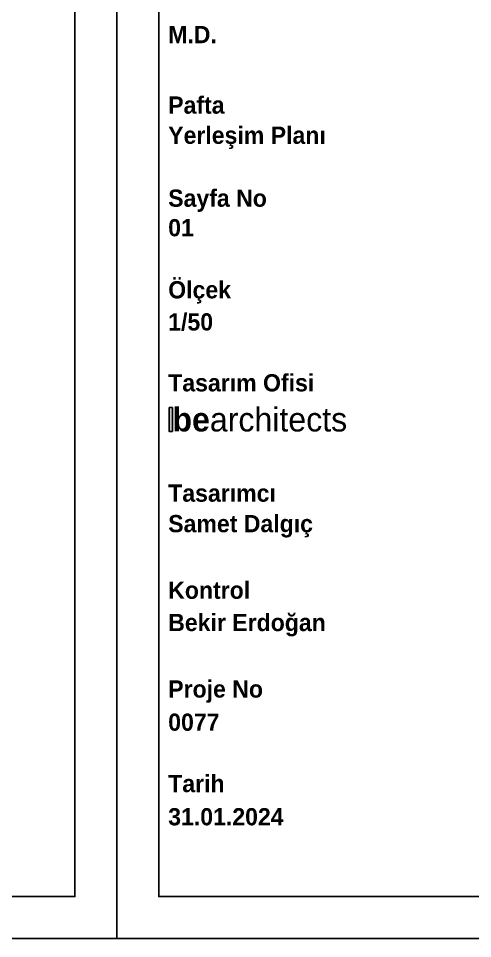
# Model space of a CAD drawing. Header units: millimetres. Extents: x 106699 to 122058, y 158555 to 162844.
# Drawn here: x 111563 to 111888, y 159502 to 160160 of the extents above; entities that cross this region are included whole.
import ezdxf

# ---------------------------------------------------------------- set-up
doc = ezdxf.new("R2010")
doc.units = ezdxf.units.MM
doc.layers.add('area', color=200, linetype='Continuous', plot=False)
doc.styles.get("Standard").update_dxf_attribs({"font": 'arial.ttf'})

# ---------------------------------------------------------------- blocks, each defined once
blk = doc.blocks.new('bearchitects')
at = {"true_color": 0xe1a22d}
h = blk.add_hatch(color=42, dxfattribs=at)
h.dxf.hatch_style = 1
h.paths.add_polyline_path([(2.92, -22.16), (0, -22.16), (0, -0.3), (2.92, -0.3)])
at = {"color": 42, "true_color": 0xe1a22d}
blk.add_lwpolyline([(2.92, -22.16), (0, -22.16), (0, -0.3), (2.92, -0.3)], close=True, dxfattribs=at)
at = {"insert": (2.87, -0.14), "char_height": 21.8713, "attachment_point": 1}
blk.add_mtext_dynamic_manual_height_columns('{\\fManrope SemiBold|b0|i0|c162|p2;be\\fManrope Light|b0|i0|c0|p2;architects}', width=344.2949, gutter_width=119.39, heights=[0], dxfattribs=at)
blk = doc.blocks.new('Layout1')
at = {"layer": 'area'}
for points in [[(0, 1485), (0, 0), (2100, 0), (2100, 1485)], [(25.54, 1459.46), (25.54, 25.54), (2074.46, 25.54), (2074.46, 1459.46)]]:
    blk.add_lwpolyline(points, close=True, dxfattribs=at)
at = {"xscale": 0.6682719254843443, "yscale": 0.6682719254843443, "zscale": 0.6682719254843443}
blk.add_blockref('bearchitects', (31.96, 323.52), dxfattribs=at)
at = {"char_height": 10.5, "attachment_point": 1}
for s, insert in [('{\\fManrope Light|b1|i0|c162|p2;M.D.}', (31.31, 555.75)), ('{\\fManrope|b1|i0|c162|p2;Ölçek}', (31.31, 400.35)), ('{\\fManrope Light|b1|i0|c162|p2;1/50}', (31.31, 380.78)), ('{\\fManrope|b1|i0|c162|p2;Tasarım Ofisi}', (31.31, 343.71)), ('{\\fManrope|b1|i0|c162|p2;Tasarımcı}', (31.31, 276.53)), ('{\\fManrope Light|b1|i0|c162|p2;Samet Dalgıç}', (31.31, 257.95)), ('{\\fManrope|b1|i0|c162|p2;Kontrol}', (31.31, 217.42)), ('{\\fManrope Light|b1|i0|c162|p2;Bekir Erdoğan}', (31.31, 197.74)), ('{\\fManrope|b1|i0|c162|p2;Proje No}', (31.31, 157.25)), ('{\\fManrope Light|b1|i0|c162|p2;0077}', (31.31, 137.03)), ('{\\fManrope|b1|i0|c162|p2;Tarih}', (31.31, 99.67)), ('{\\fManrope Light|b1|i0|c162|p2;31.01.2024}', (31.31, 79.45))]:
    blk.add_mtext_dynamic_manual_height_columns(s, width=184.4275, gutter_width=62.5, heights=[0], dxfattribs=dict(at, insert=insert))

msp = doc.modelspace()

# ---------------------------------------------------------------- block references
at = {"xscale": 1.174797441050893, "yscale": 1.174797441050893, "zscale": 1.174797441050893}
for p in [(109166.15, 159501.7), (111633.23, 159501.7)]:
    msp.add_blockref('Layout1', p, dxfattribs=at)

# ---------------------------------------------------------------- texts
at = {"char_height": 12.3354, "attachment_point": 1}
for s, insert in [('{\\fManrope|b1|i0|c162|p2;Pafta}', (111670.01, 160104.17)), ('{\\fManrope Light|b1|i0|c162|p2;Yerleşim Planı}', (111670, 160082.59)), ('{\\fManrope|b1|i0|c162|p2;Sayfa No}', (111670.01, 160037.59)), ('{\\fManrope Light|b1|i0|c162|p2;01}', (111670.01, 160016.44))]:
    msp.add_mtext_dynamic_manual_height_columns(s, width=216.665, gutter_width=73.42, heights=[0], dxfattribs=dict(at, insert=insert))

doc.saveas('drawing.dxf')
